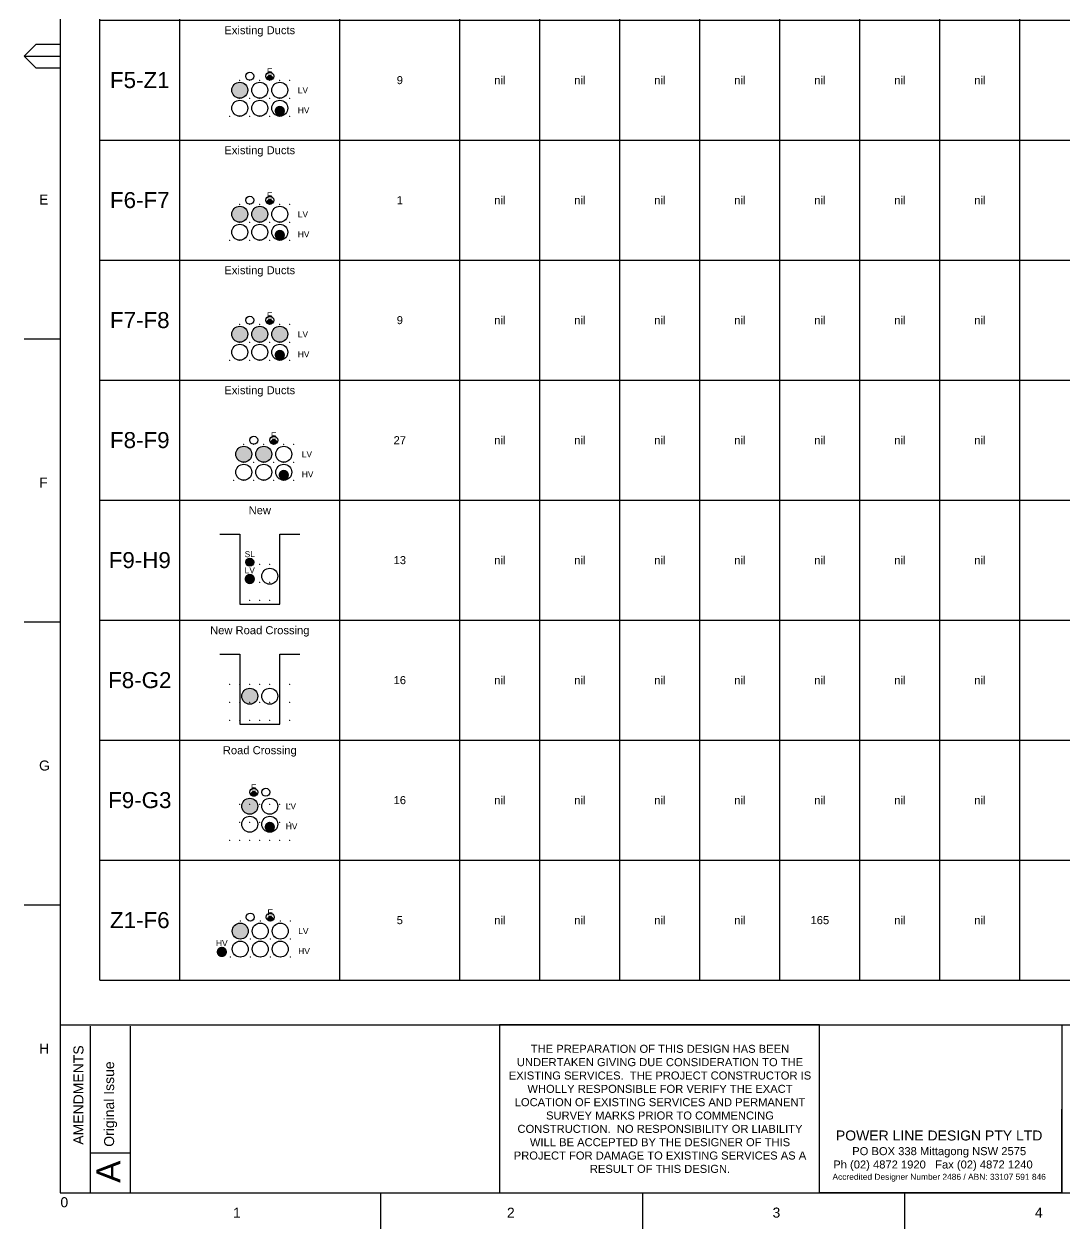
# Paper-space layout 'Duct B1 (2)' of a CAD drawing. Header units: metres, sheet in millimetres. Extents: x -9 to 824, y -9 to 577.
# Drawn here: x -8.9 to 251.3, y -9 to 292.2 of the extents above; entities that cross this region are included whole.
import ezdxf
from ezdxf.enums import TextEntityAlignment as Align

# ---------------------------------------------------------------- set-up
doc = ezdxf.new("R2010")
doc.units = ezdxf.units.M
doc.layers.get('0').update_dxf_attribs({"color": 6})
doc.layers.add('_User Miscellaneous10', color=252, linetype='Continuous', lineweight=13, plot=False, transparency=0.75)
doc.layers.add('Notes', color=7, linetype='Continuous')
doc.styles.add('ARIAL', font='arial.ttf', dxfattribs={"height": 2})
doc.styles.get("Standard").update_dxf_attribs({"font": 'arial.ttf'})
doc.linetypes.add('IE Trench HV', pattern='A,4,-0.4,["/",Standard,S=2,R=0,X=0.25,Y=-1],-1.6', length=6)

# ---------------------------------------------------------------- blocks, each defined once
blk = doc.blocks.new('A1_FRAME_TITLE')
at = {"layer": 'Notes'}
for p, q in [((9, 574.39), (9, 5.97)), ((0, 290.18), (3, 293.18)), ((3, 293.18), (8.99, 293.18)), ((0, 290.18), (9, 290.18)), ((3, 287.18), (0, 290.18)), ((8.99, 287.18), (3, 287.18)), ((9, 219.43), (0, 219.43)), ((9, 148.68), (0, 148.68)), ((9, 77.93), (0, 77.93)), ((16.59, 5.97), (16.59, 47.62)), ((26.59, 5.97), (26.59, 47.62)), ((259.37, 47.97), (259.37, 5.97)), ((16.59, 15.97), (26.59, 15.97)), ((89.14, -3.03), (89.14, 5.97)), ((154.65, -3.03), (154.65, 5.97)), ((220.16, -3.03), (220.16, 5.97))]:
    blk.add_line(p, q, dxfattribs=at)
at = {"layer": 'Notes', "flags": 128}
for points in [[(9, 47.97), (824.37, 47.97)], [(9, 5.97), (123.8, 5.97)], [(123.8, 5.97), (824.37, 5.97)]]:
    blk.add_lwpolyline(points, dxfattribs=at)
at = {"layer": 'Notes', "style": 'ARIAL'}
for s, p in [('E', (3.74, 253.06)), ('F', (3.74, 182.31)), ('G', (3.74, 111.56)), ('H', (3.74, 40.81)), ('1', (52.24, -0.22)), ('2', (120.7, -0.22)), ('3', (187.09, -0.2)), ('4', (252.67, -0.22))]:
    blk.add_text(s, height=2.5, dxfattribs=at).set_placement(p)
for s, height, p in [('AMENDMENTS', 2.5, (14.84, 18.02)), ('Original Issue', 2.5, (22.5, 17.5)), ('A', 6, (24.09, 8.47))]:
    blk.add_text(s, height=height, rotation=90, dxfattribs=at).set_placement(p)
at = {"layer": 'Notes', "style": 'ARIAL', "flags": 8}
blk.add_attdef('VERSION_NO', text='', height=1.5, rotation=90, dxfattribs=at).set_placement((261.75, 40.04), align=Align.MIDDLE_CENTER)
at = {"layer": 'Notes', "style": 'ARIAL'}
for tag, height, p in [('CAP_NO', 2, (496.37, 44.97)), ('IE_NUM', 2, (496.37, 38.97)), ('REF_1', 2, (321.87, 32.97)), ('GEN_WO', 2.5, (427.37, 32.97)), ('HV_SWITCH', 2, (496.37, 32.97)), ('REF_2', 2, (321.87, 26.97)), ('OH_WO', 2.5, (427.37, 26.97)), ('UBD_REF', 2, (496.37, 26.97)), ('REF_3', 2, (321.87, 20.97)), ('UG_WO', 2.5, (427.37, 20.97)), ('GIS_MAP_No', 2, (496.37, 20.97)), ('REF_4', 2, (321.87, 14.97)), ('SUB_WO', 2.5, (427.37, 14.97)), ('HV_OP_DIAG', 2, (496.37, 14.97)), ('LGA', 2, (496.37, 8.97))]:
    blk.add_attdef(tag, text='', height=height, dxfattribs=at).set_placement(p, align=Align.MIDDLE_LEFT)
for tag, height, p in [('T1', 4, (679.37, 41.13)), ('T2', 4, (679.37, 35.13)), ('REF_No_1', 2.5, (306.87, 32.97)), ('T3', 4, (679.37, 29.13)), ('REF_No_2', 2.5, (306.87, 26.97)), ('DRAWN', 2.5, (561.87, 25.97)), ('T4', 4, (679.37, 23.13)), ('NUM', 8, (791.37, 20.97)), ('REV', 8, (819.37, 20.97)), ('REF_No_3', 2.5, (306.87, 20.97)), ('DATE', 2.5, (561.87, 17.97)), ('T5', 4, (679.37, 17.13)), ('REF_No_4', 2.5, (306.87, 14.97)), ('T6', 4, (679.37, 11.13)), ('CHD', 2.5, (561.87, 9.97)), ('DESIGN', 2.5, (601.87, 9.97)), ('NS', 2.5, (789.8, 8.94)), ('SHTS', 2.5, (804.81, 8.95))]:
    blk.add_attdef(tag, text='', height=height, dxfattribs=at).set_placement(p, align=Align.MIDDLE_CENTER)
blk.add_attdef('scale', text='', height=2.5, dxfattribs=at).set_placement((560.29, 33.27), align=Align.CENTER)
blk.add_attdef('ExportID', (9.08, 2.39), '', height=2.5, dxfattribs=at)
at = {"layer": 'Notes', "style": 'ARIAL', "flags": 1}
for tag, p, height in [('ProjectType', (14.17, -26.8), 2.5), ('ProjectNumber', (23.56, -26.82), 0.1), ('DrawingNumber', (35.51, -26.8), 0.1), ('ProjectDescription', (47.56, -26.83), 0.1), ('ExportDate', (60.28, -26.79), 2.5), ('ExportUserName', (69.15, -26.8), 2.5), ('DesignerCompanyName', (81.48, -26.79), 2.5), ('ExportAreaOfInterest', (97.1, -26.81), 2.5), ('GIS_SUCCESS', (112, -26.78), 2.5), ('CAD_SUCCESS', (121.79, -26.78), 2.5), ('DEPOTCODE', (132.11, -26.88), 2.5), ('ExportCategories', (140.08, -26.8), 2.5), ('Comments', (154.38, -26.88), 2.5)]:
    blk.add_attdef(tag, p, '', height=height, dxfattribs=at)
blk = doc.blocks.new('*T599')
at = {"layer": 'Notes', "color": 0, "linetype": 'ByBlock', "lineweight": -2, "ltscale": 0.5, "transparency": 16777216}
for p, q in [((0, 506.83), (290, 506.83)), ((0, 0), (0, 506.83)), ((290, 0), (290, 506.83)), ((0, 488.73), (290, 488.73)), ((20, 0), (20, 488.73)), ((60, 0), (60, 488.73)), ((90, 0), (90, 488.73)), ((230, 0), (230, 488.73)), ((260, 0), (260, 488.73)), ((0, 463.82), (290, 463.82)), ((110, 0), (110, 463.82)), ((130, 0), (130, 463.82)), ((150, 0), (150, 463.82)), ((170, 0), (170, 463.82)), ((190, 0), (190, 463.82)), ((210, 0), (210, 463.82)), ((0, 450), (290, 450)), ((0, 420), (290, 420)), ((0, 390), (290, 390)), ((0, 360), (290, 360)), ((0, 330), (290, 330)), ((0, 300), (290, 300)), ((0, 270), (290, 270)), ((0, 240), (290, 240)), ((0, 210), (290, 210)), ((0, 180), (290, 180)), ((0, 150), (290, 150)), ((0, 120), (290, 120)), ((0, 90), (290, 90)), ((0, 60), (290, 60)), ((0, 30), (290, 30)), ((0, 0), (290, 0))]:
    blk.add_line(p, q, dxfattribs=at)
at = {"layer": 'Notes', "color": 0, "ltscale": 0.5, "transparency": 16777216}
for s, insert, char_height, width, attachment_point in [('{\\H2.25x;DUCT & CABLE SCHEDULE\\H0.24692x;                                                                                                                           \\H2.25x;                                                                     }', (145, 497.78), 4, 287, 5), ('{\\fArial|b1|i0|c0|p34;Other Duct Reimbursement            (m) x ($) }', (245, 476.28), 2, 27, 5), ('{\\fArial|b1|i0|c0|p34;Existing Duct Usage       (m) x ($)}', (275, 476.28), 2, 27, 5), ('{\\fArial|b1|i0|c0|p34;Route}', (10, 476.28), 2, 17, 5), ('{\\fArial|b1|i0|c0|p34;Configuration}', (40, 476.28), 2, 37, 5), ('{\\fArial|b1|i0|c0|p34;Route Length     (m)}', (75, 476.28), 2, 27, 5), ('{\\fArial|b1|i0|c0|p34;Capital Contributions - HV Cable construction in Urban Subdivisions (m)}', (160, 476.28), 2, 137, 5), ('{\\fArial|b1|i0|c0|p34;T&R}', (100, 456.91), 2.5, 17, 5), ('{\\fArial|b1|i0|c0|p34;LD}', (120, 456.91), 2.5, 17, 5), ('{\\fArial|b1|i0|c0|p34;LC}', (140, 456.91), 2.5, 17, 5), ('{\\fArial|b1|i0|c0|p34;PC}', (160, 456.91), 2.5, 17, 5), ('{\\fArial|b1|i0|c0|p34;C}', (180, 456.91), 2.5, 17, 5), ('{\\fArial|b1|i0|c0|p34;D}', (200, 456.91), 2.5, 17, 5), ('{\\fArial|b1|i0|c0|p34;DG}', (220, 456.91), 2.5, 17, 5), ('F0-F1', (10, 435), 4, 17, 5), ('10', (75, 435), 2, 27, 5), ('nil', (100, 435), 2, 17, 5), ('nil', (120, 435), 2, 17, 5), ('nil', (140, 435), 2, 17, 5), ('nil', (160, 435), 2, 17, 5), ('nil', (180, 435), 2, 17, 5), ('nil', (200, 435), 2, 17, 5), ('nil', (220, 435), 2, 17, 5), ('nil', (245, 435), 2.5, 27, 5), ('nil', (275, 435), 2.5, 27, 5), ('New Road Crossing', (40, 418.5), 2, 37, 2), ('F1-G0', (10, 405), 4, 17, 5), ('16', (75, 405), 2, 27, 5), ('nil', (100, 405), 2, 17, 5), ('nil', (120, 405), 2, 17, 5), ('nil', (140, 405), 2, 17, 5), ('nil', (160, 405), 2, 17, 5), ('nil', (180, 405), 2, 17, 5), ('nil', (200, 405), 2, 17, 5), ('nil', (220, 405), 2, 17, 5), ('nil', (245, 405), 2.5, 27, 5), ('nil', (275, 405), 2.5, 27, 5), ('F1-F2', (10, 375), 4, 17, 5), ('33', (75, 375), 2, 27, 5), ('nil', (100, 375), 2, 17, 5), ('nil', (120, 375), 2, 17, 5), ('nil', (140, 375), 2, 17, 5), ('nil', (160, 375), 2, 17, 5), ('nil', (180, 375), 2, 17, 5), ('nil', (200, 375), 2, 17, 5), ('nil', (220, 375), 2, 17, 5), ('nil', (245, 375), 2, 27, 5), ('nil', (275, 375), 2.5, 27, 5), ('F2-F3', (10, 345), 4, 17, 5), ('nil', (245, 345), 2.5, 27, 5), ('nil', (275, 345), 2.5, 27, 5), ('10', (75, 345), 2, 27, 5), ('nil', (100, 345), 2, 17, 5), ('nil', (120, 345), 2, 17, 5), ('nil', (140, 345), 2, 17, 5), ('nil', (160, 345), 2, 17, 5), ('nil', (180, 345), 2, 17, 5), ('nil', (200, 345), 2, 17, 5), ('nil', (220, 345), 2, 17, 5), ('Existing Ducts', (40, 328.5), 2, 37, 2), ('F3-F4', (10, 315), 4, 17, 5), ('nil', (245, 315), 2.5, 27, 5), ('nil', (275, 315), 2.5, 27, 5), ('12', (75, 315), 2, 27, 5), ('nil', (100, 315), 2, 17, 5), ('nil', (120, 315), 2, 17, 5), ('nil', (140, 315), 2, 17, 5), ('nil', (160, 315), 2, 17, 5), ('nil', (180, 315), 2, 17, 5), ('nil', (200, 315), 2, 17, 5), ('nil', (220, 315), 2, 17, 5), ('New Road Crossing', (40, 298.5), 2, 37, 2), ('F4-G1', (10, 285), 4, 17, 5), ('nil', (245, 285), 2.5, 27, 5), ('nil', (275, 285), 2.5, 27, 5), ('16', (75, 285), 2, 27, 5), ('nil', (100, 285), 2, 17, 5), ('nil', (120, 285), 2, 17, 5), ('nil', (140, 285), 2, 17, 5), ('nil', (160, 285), 2, 17, 5), ('nil', (180, 285), 2, 17, 5), ('nil', (200, 285), 2, 17, 5), ('nil', (220, 285), 2, 17, 5), ('Existing Ducts', (40, 268.5), 2, 37, 2), ('Installed by the same developer under ARP3363', (275, 255), 2.5, 27, 5), ('F0-F5', (10, 255), 4, 17, 5), ('13', (75, 255), 2, 27, 5), ('nil', (100, 255), 2, 17, 5), ('nil', (120, 255), 2, 17, 5), ('nil', (140, 255), 2, 17, 5), ('nil', (160, 255), 2, 17, 5), ('nil', (180, 255), 2, 17, 5), ('nil', (200, 255), 2, 17, 5), ('nil', (220, 255), 2, 17, 5), ('nil', (245, 255), 2.5, 27, 5), ('Existing Ducts', (40, 238.5), 2, 37, 2), ('Installed by the same developer under ARP3363', (275, 225), 2.5, 27, 5), ('F5-Z1', (10, 225), 4, 17, 5), ('9', (75, 225), 2, 27, 5), ('nil', (100, 225), 2, 17, 5), ('nil', (120, 225), 2, 17, 5), ('nil', (140, 225), 2, 17, 5), ('nil', (160, 225), 2, 17, 5), ('nil', (180, 225), 2, 17, 5), ('nil', (200, 225), 2, 17, 5), ('nil', (220, 225), 2, 17, 5), ('nil', (245, 225), 2.5, 27, 5), ('Existing Ducts', (40, 208.5), 2, 37, 2), ('Installed by the same developer under ARP3363', (275, 195), 2.5, 27, 5), ('F6-F7', (10, 195), 4, 17, 5), ('1', (75, 195), 2, 27, 5), ('nil', (100, 195), 2, 17, 5), ('nil', (120, 195), 2, 17, 5), ('nil', (140, 195), 2, 17, 5), ('nil', (160, 195), 2, 17, 5), ('nil', (180, 195), 2, 17, 5), ('nil', (200, 195), 2, 17, 5), ('nil', (220, 195), 2, 17, 5), ('nil', (245, 195), 2.5, 27, 5), ('Existing Ducts', (40, 178.5), 2, 37, 2), ('Installed by the same developer under ARP3363', (275, 165), 2.5, 27, 5), ('F7-F8', (10, 165), 4, 17, 5), ('9', (75, 165), 2, 27, 5), ('nil', (100, 165), 2, 17, 5), ('nil', (120, 165), 2, 17, 5), ('nil', (140, 165), 2, 17, 5), ('nil', (160, 165), 2, 17, 5), ('nil', (180, 165), 2, 17, 5), ('nil', (200, 165), 2, 17, 5), ('nil', (220, 165), 2, 17, 5), ('nil', (245, 165), 2.5, 27, 5), ('Existing Ducts', (40, 148.5), 2, 37, 2), ('Installed by the same developer under ARP3363', (275, 135), 2.5, 27, 5), ('F8-F9', (10, 135), 4, 17, 5), ('27', (75, 135), 2, 27, 5), ('nil', (100, 135), 2, 17, 5), ('nil', (120, 135), 2, 17, 5), ('nil', (140, 135), 2, 17, 5), ('nil', (160, 135), 2, 17, 5), ('nil', (180, 135), 2, 17, 5), ('nil', (200, 135), 2, 17, 5), ('nil', (220, 135), 2, 17, 5), ('nil', (245, 135), 2.5, 27, 5), ('New', (40, 118.5), 2, 37, 2), ('F9-H9', (10, 105), 4, 17, 5), ('13', (75, 105), 2, 27, 5), ('nil', (100, 105), 2, 17, 5), ('nil', (120, 105), 2, 17, 5), ('nil', (140, 105), 2, 17, 5), ('nil', (160, 105), 2, 17, 5), ('nil', (180, 105), 2, 17, 5), ('nil', (200, 105), 2, 17, 5), ('nil', (220, 105), 2, 17, 5), ('nil', (245, 105), 2.5, 27, 5), ('nil', (275, 105), 2.5, 27, 5), ('New Road Crossing', (40, 88.5), 2, 37, 2), ('F8-G2', (10, 75), 4, 17, 5), ('16', (75, 75), 2, 27, 5), ('nil', (100, 75), 2, 17, 5), ('nil', (120, 75), 2, 17, 5), ('nil', (140, 75), 2, 17, 5), ('nil', (160, 75), 2, 17, 5), ('nil', (180, 75), 2, 17, 5), ('nil', (200, 75), 2, 17, 5), ('nil', (220, 75), 2, 17, 5), ('nil', (245, 75), 2.5, 27, 5), ('nil', (275, 75), 2.5, 27, 5), ('Road Crossing', (40, 58.5), 2, 37, 2), ('Installed by the same developer under ARP3363', (275, 45), 2.5, 27, 5), ('F9-G3', (10, 45), 4, 17, 5), ('16', (75, 45), 2, 27, 5), ('nil', (100, 45), 2, 17, 5), ('nil', (120, 45), 2, 17, 5), ('nil', (140, 45), 2, 17, 5), ('nil', (160, 45), 2, 17, 5), ('nil', (180, 45), 2, 17, 5), ('nil', (200, 45), 2, 17, 5), ('nil', (220, 45), 2, 17, 5), ('nil', (245, 45), 2.5, 27, 5), ('Installed by the same developer under ARP3363', (275, 15), 2.5, 27, 5), ('Z1-F6', (10, 15), 4, 17, 5), ('5', (75, 15), 2, 27, 5), ('nil', (100, 15), 2, 17, 5), ('nil', (120, 15), 2, 17, 5), ('nil', (140, 15), 2, 17, 5), ('nil', (160, 15), 2, 17, 5), ('{\\C1;165}', (180, 15), 2, 17, 5), ('nil', (200, 15), 2, 17, 5), ('nil', (220, 15), 2, 17, 5), ('nil', (245, 15), 2.5, 27, 5)]:
    blk.add_mtext(s, dxfattribs=dict(at, insert=insert, char_height=char_height, width=width, attachment_point=attachment_point))
blk = doc.blocks.new('*U390')
at = {"layer": '_User Miscellaneous10'}
for p in [(-5, 10), (-2.5, 10), (0, 10), (2.5, 10), (5, 10), (7.5, 10), (-5, 5.5), (-2.5, 5.5), (0, 5.5), (2.5, 5.5), (5, 5.5), (7.5, 5.5), (-7.5, 1), (-5, 1), (-2.5, 1), (0, 1), (2.5, 1), (5, 1), (7.5, 1)]:
    blk.add_point(p, dxfattribs=at)
blk = doc.blocks.new('*U337')
blk.add_circle((0, 2), 2)
blk = doc.blocks.new('*U360')
h = blk.add_hatch(color=5)
h.dxf.hatch_style = 1
h.paths.add_polyline_path([(2, 2, 1), (-2, 2, 1)])
blk.add_circle((0, 2), 2)
blk = doc.blocks.new('*U332')
blk.add_circle((0, 1), 1)
blk = doc.blocks.new('*U338')
h = blk.add_hatch(color=1)
h.dxf.hatch_style = 1
h.paths.add_polyline_path([(1.3, 1.3, 1), (-1.3, 1.3, 1)])
blk.add_circle((0, 2), 2)
blk = doc.blocks.new('*U333')
h = blk.add_hatch(color=3)
h.dxf.hatch_style = 1
h.paths.add_polyline_path([(0.6, 0.6, 1), (-0.6, 0.6, 1)])
at = {"color": 3}
blk.add_circle((0, 0.6), 0.6, dxfattribs=at)
at = {"insert": (0, 2.2), "char_height": 1.5, "width": 1.8, "attachment_point": 5}
blk.add_mtext('{\\C3;E}', dxfattribs=at)
blk = doc.blocks.new('*U358')
at = {"flags": 128}
blk.add_lwpolyline([(-10, 17.5), (-5, 17.5), (-5, 0), (5, 0), (5, 17.5), (10, 17.5)], dxfattribs=at)
at = {"layer": '_User Miscellaneous10'}
for p in [(-2.5, 10), (0, 10), (2.5, 10), (-2.5, 5.5), (0, 5.5), (2.5, 5.5), (-2.5, 1), (0, 1), (2.5, 1)]:
    blk.add_point(p, dxfattribs=at)
blk = doc.blocks.new('*U336')
h = blk.add_hatch(color=4)
h.dxf.hatch_style = 1
h.paths.add_polyline_path([(1, 1, 1), (-1, 1, 1)])
blk.add_circle((0, 1), 1)
at = {"color": 4, "insert": (0, 3), "char_height": 1.5, "width": 1.4, "attachment_point": 5}
blk.add_mtext('SL', dxfattribs=at)
blk = doc.blocks.new('*U334')
h = blk.add_hatch(color=5)
h.dxf.hatch_style = 1
h.paths.add_polyline_path([(1.3, 1.3, 1), (-1.3, 1.3, 1)])
at = {"color": 1, "insert": (0, 3.5), "char_height": 1.5, "width": 1.4, "attachment_point": 5}
blk.add_mtext('{\\C5;LV}', dxfattribs=at)
blk = doc.blocks.new('*U359')
at = {"layer": '_User Miscellaneous10'}
for p in [(-7.5, 10), (-5, 10), (-2.5, 10), (0, 10), (2.5, 10), (5, 10), (7.5, 10), (-7.5, 5.5), (-5, 5.5), (-2.5, 5.5), (0, 5.5), (2.5, 5.5), (5, 5.5), (7.5, 5.5), (-7.5, 1), (-5, 1), (-2.5, 1), (0, 1), (2.5, 1), (5, 1), (7.5, 1)]:
    blk.add_point(p, dxfattribs=at)
blk = doc.blocks.new('*U522')
h = blk.add_hatch(color=1)
h.dxf.hatch_style = 1
h.paths.add_polyline_path([(1.3, 1.3, 1), (-1.3, 1.3, 1)])
at = {"color": 1, "insert": (0, 3.5), "char_height": 1.5, "width": 1.4, "attachment_point": 5}
blk.add_mtext('HV', dxfattribs=at)

psp = doc.layouts.new('Duct B1 (2)')

# ---------------------------------------------------------------- linework, layer by layer
at = {"layer": 'Notes'}
for points in [[(109.91, 0), (189.91, 0), (189.91, 42), (109.91, 42)], [(189.91, 42), (250.45, 42), (250.37, 0), (189.91, 0)]]:
    psp.add_lwpolyline(points, close=True, dxfattribs=at)

# ---------------------------------------------------------------- block references
psp.add_blockref('*T599', (10, 53.17))
ref = psp.add_blockref('A1_FRAME_TITLE', (-8.92, -5.97), dxfattribs=at)
ref.add_attrib('ExportID', '0', (0.16, -3.58), dxfattribs={"height": 2.5, "style": 'ARIAL'})
for name, p in [('*U332', (47.5, 278.17)), ('*U332', (52.5, 278.17)), ('*U333', (52.5, 278.17)), ('*U390', (50, 268.17)), ('*U360', (45, 273.67)), ('*U337', (50, 273.67)), ('*U337', (55, 273.67)), ('*U337', (45, 269.17)), ('*U337', (50, 269.17)), ('*U338', (55, 269.17)), ('*U333', (52.5, 247.17)), ('*U390', (50, 237.17)), ('*U332', (47.5, 247.17)), ('*U332', (52.5, 247.17)), ('*U360', (45, 242.67)), ('*U360', (50, 242.67)), ('*U337', (55, 242.67)), ('*U337', (45, 238.17)), ('*U337', (50, 238.17)), ('*U338', (55, 238.17)), ('*U333', (52.5, 217.17)), ('*U390', (50, 207.17)), ('*U332', (47.5, 217.17)), ('*U332', (52.5, 217.17)), ('*U360', (45, 212.67)), ('*U360', (50, 212.67)), ('*U360', (55, 212.67)), ('*U337', (45, 208.17)), ('*U337', (50, 208.17)), ('*U338', (55, 208.17)), ('*U333', (53.5, 187.17)), ('*U390', (51, 177.17)), ('*U332', (48.5, 187.17)), ('*U332', (53.5, 187.17)), ('*U360', (46, 182.67)), ('*U360', (51, 182.67)), ('*U337', (56, 182.67)), ('*U337', (46, 178.17)), ('*U337', (51, 178.17)), ('*U338', (56, 178.17)), ('*U358', (50, 147.17)), ('*U359', (50, 117.17)), ('*U332', (48.5, 99.17)), ('*U333', (48.5, 99.17)), ('*U332', (51.5, 99.17)), ('*U390', (50, 87.17)), ('*U360', (47.5, 94.67)), ('*U337', (52.5, 94.67)), ('*U337', (47.5, 90.17)), ('*U338', (52.5, 90.17)), ('*U332', (47.61, 67.94)), ('*U332', (52.61, 67.94)), ('*U333', (52.61, 67.94)), ('*U390', (50.11, 57.94)), ('*U360', (45.11, 63.44)), ('*U337', (50.11, 63.44)), ('*U337', (55.11, 63.44)), ('*U522', (40.51, 58.94)), ('*U337', (45.11, 58.94)), ('*U337', (50.11, 58.94)), ('*U337', (55.11, 58.94))]:
    psp.add_blockref(name, p, dxfattribs=at)
at = {"layer": 'Notes', "color": 6, "linetype": 'IE Trench HV'}
for name, p in [('*U336', (47.5, 156.67)), ('*U334', (47.5, 152.17)), ('*U337', (52.5, 152.17)), ('*U360', (47.5, 122.17)), ('*U337', (52.5, 122.17))]:
    psp.add_blockref(name, p, dxfattribs=at)
at = {"layer": 'Notes', "transparency": 33554687}
psp.add_blockref('*U358', (50, 117.17), dxfattribs=at)

# ---------------------------------------------------------------- texts
at = {"layer": 'Notes', "char_height": 1.5, "attachment_point": 4}
for insert in [(59.5, 273.17), (59.5, 242.17), (59.5, 212.17), (60.5, 182.17), (56.5, 94.17), (59.61, 62.94)]:
    psp.add_mtext('LV\\P\\PHV', dxfattribs=dict(at, insert=insert))
at = {"layer": 'Notes', "insert": (150.04, 21), "char_height": 2, "width": 76.251, "attachment_point": 5}
psp.add_mtext('THE PREPARATION OF THIS DESIGN HAS BEEN UNDERTAKEN GIVING DUE CONSIDERATION TO THE EXISTING SERVICES.  THE PROJECT CONSTRUCTOR IS WHOLLY RESPONSIBLE FOR VERIFY THE EXACT LOCATION OF EXISTING SERVICES AND PERMANENT SURVEY MARKS PRIOR TO COMMENCING CONSTRUCTION.  NO RESPONSIBILITY OR LIABILITY WILL BE ACCEPTED BY THE DESIGNER OF THIS PROJECT FOR DAMAGE TO EXISTING SERVICES AS A RESULT OF THIS DESIGN.', dxfattribs=at)
at = {"layer": 'Notes', "insert": (219.83, 9.21), "char_height": 3, "width": 60, "attachment_point": 5, "style": 'ARIAL'}
psp.add_mtext('{\\H0.83333x;POWER LINE DESIGN PTY LTD}\\P{\\H0.66667x;PO BOX 338 Mittagong NSW 2575\\PPh (02) 4872 1920   Fax (02) 4872 1240     \\H0.75x;Accredited Designer Number 2486 / ABN: 33107 591 846 }', dxfattribs=at)

doc.saveas('drawing.dxf')
